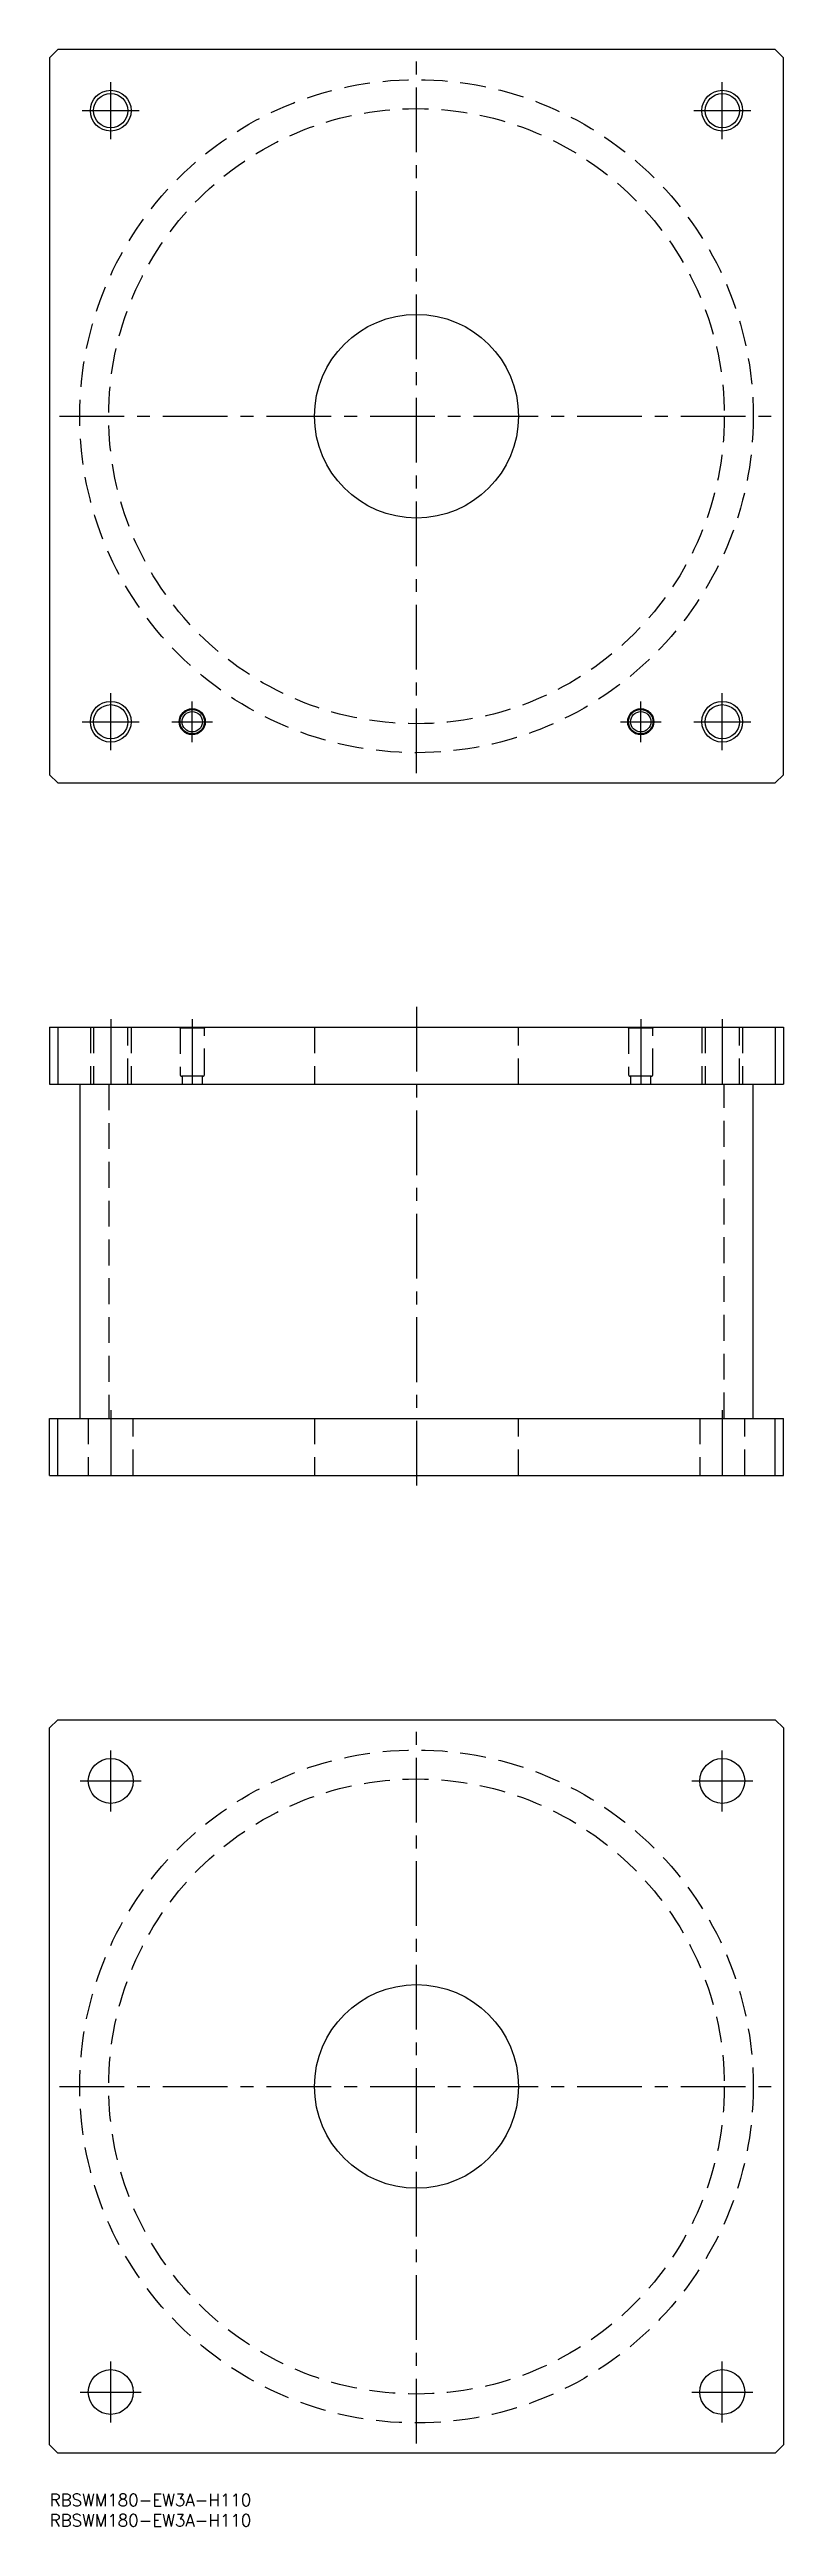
# Model space of a CAD drawing. Extents: x 0 to 180, y -8 to 600.
import ezdxf

# ---------------------------------------------------------------- set-up
doc = ezdxf.new("R2010")
doc.units = 0
doc.header["$LTSCALE"] = 0.5
doc.linetypes.add('CENTER', pattern=[50.8, 31.75, -6.35, 6.35, -6.35])
doc.linetypes.add('DASHED', pattern=[19.05, 12.7, -6.35])
for name, color, linetype in [('MSM_CENTER', 1, 'CENTER'), ('MSM_CONTINUOUS', 7, 'CONTINUOUS'), ('MSM_DASHED', 4, 'DASHED'), ('MSM_NARROW', 5, 'CONTINUOUS'), ('MSM_PART_NUMBER', 7, 'CONTINUOUS')]:
    doc.layers.add(name, color=color, linetype=linetype)
doc.styles.get("Standard").update_dxf_attribs({"font": 'txt.shx', "height": 3, "bigfont": 'bigfont.shx'})

# ---------------------------------------------------------------- blocks, each defined once
blk = doc.blocks.new('*U49')
at = {"layer": 'MSM_PART_NUMBER'}
blk.add_text('RBSWM180-EW3A-H110', height=3, dxfattribs=at).set_placement((0, -3))
blk = doc.blocks.new('*U50')
at = {"layer": 'MSM_PART_NUMBER'}
blk.add_text('RBSWM180-EW3A-H110', height=3, dxfattribs=at).set_placement((0, -8))

msp = doc.modelspace()

# ---------------------------------------------------------------- linework, layer by layer
at = {"layer": 'MSM_CENTER'}
for p, q in [((90, 422.4), (90, 597.6)), ((15, 578), (15, 592)), ((165, 578), (165, 592)), ((8, 585), (22, 585)), ((158, 585), (172, 585)), ((2.4, 510), (177.6, 510)), ((15, 428), (15, 442)), ((35, 430), (35, 440)), ((145, 430), (145, 440)), ((165, 428), (165, 442)), ((8, 435), (22, 435)), ((30, 435), (40, 435)), ((140, 435), (150, 435)), ((158, 435), (172, 435)), ((90, 365), (90, 245)), ((15, 362), (15, 344)), ((35, 362), (35, 344)), ((145, 362), (145, 344)), ((165, 362), (165, 344)), ((15, 266), (15, 248)), ((165, 266), (165, 248)), ((15, 167.5), (15, 182.5)), ((90, 12.4), (90, 187.6)), ((165, 167.5), (165, 182.5)), ((7.5, 175), (22.5, 175)), ((157.5, 175), (172.5, 175)), ((2.4, 100), (177.6, 100)), ((15, 17.5), (15, 32.5)), ((165, 17.5), (165, 32.5)), ((7.5, 25), (22.5, 25)), ((157.5, 25), (172.5, 25))]:
    msp.add_line(p, q, dxfattribs=at)
at = {"layer": 'MSM_CONTINUOUS'}
for p, q in [((2, 600), (0, 598)), ((0, 598), (0, 422)), ((178, 600), (2, 600)), ((180, 598), (178, 600)), ((180, 422), (180, 598)), ((0, 422), (2, 420)), ((2, 420), (178, 420)), ((178, 420), (180, 422)), ((0, 360), (0, 346)), ((0, 360), (180, 360)), ((2, 360), (2, 346)), ((178, 360), (178, 346)), ((180, 360), (180, 346)), ((0, 346), (180, 346)), ((7.4, 346), (7.4, 264)), ((172.6, 264), (172.6, 346)), ((0, 264), (180, 264)), ((0, 250), (0, 264)), ((2, 250), (2, 264)), ((178, 250), (178, 264)), ((180, 250), (180, 264)), ((0, 250), (180, 250)), ((0, 188), (2, 190)), ((2, 190), (178, 190)), ((178, 190), (180, 188)), ((0, 12), (0, 188)), ((180, 188), (180, 12)), ((2, 10), (0, 12)), ((178, 10), (2, 10)), ((180, 12), (178, 10))]:
    msp.add_line(p, q, dxfattribs=at)
for centre, radius in [((15, 585), 4.19), ((165, 585), 4.19), ((90, 510), 25), ((15, 435), 4.19), ((35, 435), 3.2), ((35, 435), 3), ((145, 435), 3.2), ((145, 435), 3), ((165, 435), 4.19), ((35, 435), 2.5), ((145, 435), 2.5), ((15, 175), 5.5), ((165, 175), 5.5), ((90, 100), 25), ((15, 25), 5.5), ((165, 25), 5.5)]:
    msp.add_circle(centre, radius, dxfattribs=at)
at = {"layer": 'MSM_DASHED'}
for p, q in [((10, 360), (10, 346)), ((10.81, 360), (10.81, 346)), ((19.19, 346), (19.19, 360)), ((20, 360), (20, 346)), ((31.8, 360), (32, 359.8)), ((32, 359.8), (32, 348.4)), ((38, 359.8), (32, 359.8)), ((38, 359.8), (38.2, 360)), ((38, 348.4), (38, 359.8)), ((65, 360), (65, 346)), ((115, 346), (115, 360)), ((141.8, 360), (142, 359.8)), ((142, 359.8), (142, 348.4)), ((148, 359.8), (142, 359.8)), ((148, 359.8), (148.2, 360)), ((148, 348.4), (148, 359.8)), ((160, 360), (160, 346)), ((160.81, 360), (160.81, 346)), ((169.19, 346), (169.19, 360)), ((170, 360), (170, 346)), ((37.6, 348), (32.4, 348)), ((32.5, 348), (32.5, 346)), ((37.5, 346), (37.5, 348)), ((147.6, 348), (142.4, 348)), ((142.5, 348), (142.5, 346)), ((147.5, 346), (147.5, 348)), ((14.5, 346), (14.5, 264)), ((165.5, 264), (165.5, 346)), ((9.5, 264), (9.5, 250)), ((20.5, 250), (20.5, 264)), ((65, 264), (65, 250)), ((115, 250), (115, 264)), ((159.5, 264), (159.5, 250)), ((170.5, 250), (170.5, 264))]:
    msp.add_line(p, q, dxfattribs=at)
for centre, radius in [((90, 510), 82.6), ((90, 510), 75.5), ((90, 100), 82.6), ((90, 100), 75.5)]:
    msp.add_circle(centre, radius, dxfattribs=at)
for centre, start, end in [((32.4, 348.4), 180, 270), ((37.6, 348.4), 270, 360), ((142.4, 348.4), 180, 270), ((147.6, 348.4), 270, 360)]:
    msp.add_arc(centre, 0.4, start, end, dxfattribs=at)
at = {"layer": 'MSM_NARROW'}
for centre in [(15, 585), (165, 585), (15, 435), (165, 435)]:
    msp.add_circle(centre, 5, dxfattribs=at)

# ---------------------------------------------------------------- block references
at = {"layer": 'MSM_CONTINUOUS'}
for name in ['*U49', '*U50']:
    msp.add_blockref(name, (0, 0), dxfattribs=at)

doc.saveas('drawing.dxf')
